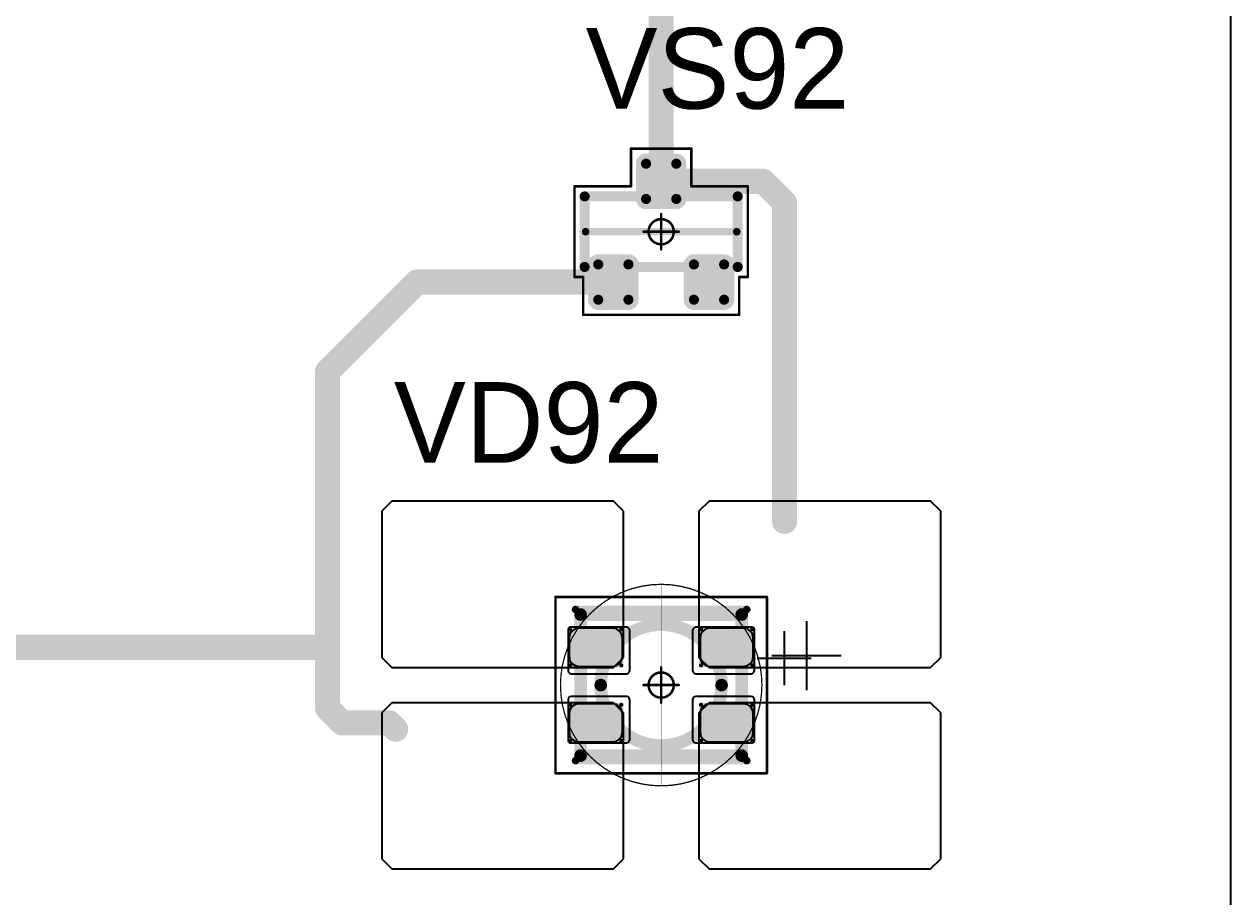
# Model space of a CAD drawing. Header units: millimetres. Extents: x 0 to 400, y 0 to 514.
# Drawn here: x 287.35 to 311.31, y 228.3 to 245.62 of the extents above; entities that cross this region are included whole.
import ezdxf

# ---------------------------------------------------------------- set-up
doc = ezdxf.new("R2010")
doc.units = ezdxf.units.MM
for name, color, linetype in [('Mechanical13', 56, 'Continuous'), ('Mechanical15', 56, 'Continuous'), ('Mechanical2', 216, 'Continuous'), ('TopLayer', 1, 'Continuous'), ('TopOverlay', 2, 'Continuous'), ('TopPaste', 8, 'Continuous'), ('TopSolder', 216, 'Continuous')]:
    doc.layers.add(name, color=color, linetype=linetype)

# ---------------------------------------------------------------- blocks, each defined once
blk = doc.blocks.new('SOT23_90')
at = {"layer": 'Mechanical13', "const_width": 0.2}
for points in [[(-0.7, 1.52), (0.7, 1.52)], [(-0.7, 1.52), (-0.7, -1.52)], [(0.7, 1.52), (0.7, -1.52)], [(-0.7, -1.52), (0.7, -1.52)]]:
    blk.add_lwpolyline(points, dxfattribs=at)
at = {"layer": 'Mechanical13', "const_width": 0.1}
for points in [[(-0.75, 1.52, 1), (-0.65, 1.52, 1)], [(-0.75, 1.52, 1), (-0.65, 1.52, 1)], [(0.65, 1.52, 1), (0.75, 1.52, 1)], [(0.65, 1.52, 1), (0.75, 1.52, 1)], [(-0.75, -1.52, 1), (-0.65, -1.52, 1)], [(-0.75, -1.52, 1), (-0.65, -1.52, 1)], [(0.65, -1.52, 1), (0.75, -1.52, 1)], [(0.65, -1.52, 1), (0.75, -1.52, 1)]]:
    blk.add_lwpolyline(points, format="xyb", close=True, dxfattribs=at)
at = {"layer": 'Mechanical15', "const_width": 0.05}
for points in [[(-0.9, 1.72), (-0.9, 1.55)], [(-0.9, 1.72), (0.9, 1.72)], [(0.9, 1.72), (0.9, 0.6)], [(-1.65, 1.55), (-1.65, -1.55)], [(-1.65, 1.55), (-0.9, 1.55)], [(0.9, 0.6), (1.65, 0.6)], [(1.65, 0.6), (1.65, -0.6)], [(0, 0.35), (0, -0.35)], [(-0.35, 0), (0.35, 0)], [(0.9, -0.6), (1.65, -0.6)], [(0.9, -0.6), (0.9, -1.72)], [(-1.65, -1.55), (-0.9, -1.55)], [(-0.9, -1.55), (-0.9, -1.72)], [(-0.9, -1.72), (0.9, -1.72)]]:
    blk.add_lwpolyline(points, dxfattribs=at)
at = {"layer": 'Mechanical15'}
for points, const_width in [([(-0.913, 1.72, 1), (-0.888, 1.72, 1)], 0.025), ([(-0.913, 1.72, 1), (-0.888, 1.72, 1)], 0.025), ([(0.888, 1.72, 1), (0.913, 1.72, 1)], 0.025), ([(0.888, 1.72, 1), (0.913, 1.72, 1)], 0.025), ([(-1.662, 1.55, 1), (-1.637, 1.55, 1)], 0.025), ([(-1.662, 1.55, 1), (-1.637, 1.55, 1)], 0.025), ([(-0.913, 1.55, 1), (-0.888, 1.55, 1)], 0.025), ([(-0.913, 1.55, 1), (-0.888, 1.55, 1)], 0.025), ([(0.888, 0.6, 1), (0.913, 0.6, 1)], 0.025), ([(0.888, 0.6, 1), (0.913, 0.6, 1)], 0.025), ([(1.637, 0.6, 1), (1.662, 0.6, 1)], 0.025), ([(1.637, 0.6, 1), (1.662, 0.6, 1)], 0.025), ([(0.25, 0, 1), (-0.25, 0, 1)], 0.05), ([(-0.012, 0.35, 1), (0.012, 0.35, 1)], 0.025), ([(-0.362, 0, 1), (-0.337, 0, 1)], 0.025), ([(-0.262, 0, 1), (-0.238, 0, 1)], 0.025), ([(0.238, 0, 1), (0.262, 0, 1)], 0.025), ([(0.337, 0, 1), (0.362, 0, 1)], 0.025), ([(-0.012, -0.35, 1), (0.012, -0.35, 1)], 0.025), ([(0.888, -0.6, 1), (0.913, -0.6, 1)], 0.025), ([(0.888, -0.6, 1), (0.913, -0.6, 1)], 0.025), ([(1.637, -0.6, 1), (1.662, -0.6, 1)], 0.025), ([(1.637, -0.6, 1), (1.662, -0.6, 1)], 0.025), ([(-1.662, -1.55, 1), (-1.637, -1.55, 1)], 0.025), ([(-1.662, -1.55, 1), (-1.637, -1.55, 1)], 0.025), ([(-0.913, -1.55, 1), (-0.888, -1.55, 1)], 0.025), ([(-0.913, -1.55, 1), (-0.888, -1.55, 1)], 0.025), ([(-0.913, -1.72, 1), (-0.888, -1.72, 1)], 0.025), ([(-0.913, -1.72, 1), (-0.888, -1.72, 1)], 0.025), ([(0.888, -1.72, 1), (0.913, -1.72, 1)], 0.025), ([(0.888, -1.72, 1), (0.913, -1.72, 1)], 0.025)]:
    blk.add_lwpolyline(points, format="xyb", close=True, dxfattribs=dict(at, const_width=const_width))
at = {"layer": 'TopLayer', "const_width": 0.1}
for points in [[(-1.4, 1.25, 1), (-1.3, 1.25, 1)], [(-0.7, 1.25, 1), (-0.6, 1.25, 1)], [(-1.4, 0.65, 1), (-1.3, 0.65, 1)], [(-0.7, 0.65, 1), (-0.6, 0.65, 1)], [(0.6, 0.3, 1), (0.7, 0.3, 1)], [(1.3, 0.3, 1), (1.4, 0.3, 1)], [(0.6, -0.3, 1), (0.7, -0.3, 1)], [(1.3, -0.3, 1), (1.4, -0.3, 1)], [(-1.4, -0.65, 1), (-1.3, -0.65, 1)], [(-0.7, -0.65, 1), (-0.6, -0.65, 1)], [(-1.4, -1.25, 1), (-1.3, -1.25, 1)], [(-0.7, -1.25, 1), (-0.6, -1.25, 1)]]:
    blk.add_lwpolyline(points, format="xyb", close=True, dxfattribs=at)
at = {"layer": 'TopLayer'}
for points in [[(-1.45, 1.25), (-1.45, 0.65), (-0.55, 1.25), (-0.55, 0.65)], [(-1.35, 1.35), (-1.35, 0.55), (-0.65, 1.35), (-0.65, 0.55)], [(0.55, 0.3), (0.55, -0.3), (1.45, 0.3), (1.45, -0.3)], [(0.65, 0.4), (0.65, -0.4), (1.35, 0.4), (1.35, -0.4)], [(-1.45, -0.65), (-1.45, -1.25), (-0.55, -0.65), (-0.55, -1.25)], [(-1.35, -0.55), (-1.35, -1.35), (-0.65, -0.55), (-0.65, -1.35)]]:
    blk.add_solid(points, dxfattribs=at)
at = {"layer": 'TopOverlay', "const_width": 0.15}
blk.add_lwpolyline([(0, 1.5), (0, -1.5)], dxfattribs=at)
at = {"layer": 'TopOverlay', "const_width": 0.075}
for points in [[(-0.038, 1.5, 1), (0.038, 1.5, 1)], [(-0.038, -1.5, 1), (0.038, -1.5, 1)]]:
    blk.add_lwpolyline(points, format="xyb", close=True, dxfattribs=at)
at = {"layer": 'TopPaste', "const_width": 0.075}
for points in [[(-1.387, 1.25, 1), (-1.313, 1.25, 1)], [(-0.687, 1.25, 1), (-0.613, 1.25, 1)], [(-1.387, 0.65, 1), (-1.313, 0.65, 1)], [(-0.687, 0.65, 1), (-0.613, 0.65, 1)], [(0.613, 0.3, 1), (0.687, 0.3, 1)], [(1.313, 0.3, 1), (1.387, 0.3, 1)], [(0.613, -0.3, 1), (0.687, -0.3, 1)], [(1.313, -0.3, 1), (1.387, -0.3, 1)], [(-1.387, -0.65, 1), (-1.313, -0.65, 1)], [(-0.687, -0.65, 1), (-0.613, -0.65, 1)], [(-1.387, -1.25, 1), (-1.313, -1.25, 1)], [(-0.687, -1.25, 1), (-0.613, -1.25, 1)]]:
    blk.add_lwpolyline(points, format="xyb", close=True, dxfattribs=at)
at = {"layer": 'TopPaste'}
for points in [[(-1.425, 1.25), (-1.425, 0.65), (-0.575, 1.25), (-0.575, 0.65)], [(-1.35, 1.325), (-1.35, 0.575), (-0.65, 1.325), (-0.65, 0.575)], [(0.575, 0.3), (0.575, -0.3), (1.425, 0.3), (1.425, -0.3)], [(0.65, 0.375), (0.65, -0.375), (1.35, 0.375), (1.35, -0.375)], [(-1.425, -0.65), (-1.425, -1.25), (-0.575, -0.65), (-0.575, -1.25)], [(-1.35, -0.575), (-1.35, -1.325), (-0.65, -0.575), (-0.65, -1.325)]]:
    blk.add_solid(points, dxfattribs=at)
at = {"layer": 'TopSolder', "const_width": 0.202}
for points in [[(-1.451, 1.25, 1), (-1.249, 1.25, 1)], [(-0.751, 1.25, 1), (-0.549, 1.25, 1)], [(-1.451, 0.65, 1), (-1.249, 0.65, 1)], [(-0.751, 0.65, 1), (-0.549, 0.65, 1)], [(0.549, 0.3, 1), (0.751, 0.3, 1)], [(1.249, 0.3, 1), (1.451, 0.3, 1)], [(0.549, -0.3, 1), (0.751, -0.3, 1)], [(1.249, -0.3, 1), (1.451, -0.3, 1)], [(-1.451, -0.65, 1), (-1.249, -0.65, 1)], [(-0.751, -0.65, 1), (-0.549, -0.65, 1)], [(-1.451, -1.25, 1), (-1.249, -1.25, 1)], [(-0.751, -1.25, 1), (-0.549, -1.25, 1)]]:
    blk.add_lwpolyline(points, format="xyb", close=True, dxfattribs=at)
at = {"layer": 'TopSolder'}
for points in [[(-1.35, 1.452), (-1.35, 0.448), (-0.65, 1.452), (-0.65, 0.448)], [(-1.552, 1.25), (-1.552, 0.65), (-0.448, 1.25), (-0.448, 0.65)], [(0.65, 0.502), (0.65, -0.502), (1.35, 0.502), (1.35, -0.502)], [(0.448, 0.3), (0.448, -0.3), (1.552, 0.3), (1.552, -0.3)], [(-1.35, -0.448), (-1.35, -1.452), (-0.65, -0.448), (-0.65, -1.452)], [(-1.552, -0.65), (-1.552, -1.25), (-0.448, -0.65), (-0.448, -1.25)]]:
    blk.add_solid(points, dxfattribs=at)
blk = doc.blocks.new('E65F_263')
at = {"layer": 'Mechanical13'}
for p, q in [((2.441, 1.071), (2.441, 0)), ((1.905, 0.536), (2.976, 0.536))]:
    blk.add_line(p, q, dxfattribs=at)
at = {"layer": 'Mechanical13', "const_width": 0.25}
for points in [[(-1.6, -1.4), (-1.6, 1.4)], [(-1.6, 1.4), (1.6, 1.4)], [(1.6, -1.4), (1.6, 1.4)], [(-1.6, -1.4), (1.6, -1.4)]]:
    blk.add_lwpolyline(points, dxfattribs=at)
at = {"layer": 'Mechanical13'}
for points, const_width in [([(-1.663, 1.4, 1), (-1.538, 1.4, 1)], 0.125), ([(-1.663, 1.4, 1), (-1.538, 1.4, 1)], 0.125), ([(1.537, 1.4, 1), (1.662, 1.4, 1)], 0.125), ([(1.537, 1.4, 1), (1.662, 1.4, 1)], 0.125), ([(1.2, 0, 1), (-1.2, 0, 1)], 0.25), ([(-1.263, 0, 1), (-1.138, 0, 1)], 0.125), ([(1.137, 0, 1), (1.262, 0, 1)], 0.125), ([(-1.663, -1.4, 1), (-1.538, -1.4, 1)], 0.125), ([(-1.663, -1.4, 1), (-1.538, -1.4, 1)], 0.125), ([(1.537, -1.4, 1), (1.662, -1.4, 1)], 0.125), ([(1.537, -1.4, 1), (1.662, -1.4, 1)], 0.125)]:
    blk.add_lwpolyline(points, format="xyb", close=True, dxfattribs=dict(at, const_width=const_width))
at = {"layer": 'Mechanical15', "const_width": 0.05}
for points in [[(-2.1, 1.75), (2.1, 1.75)], [(-2.1, -1.75), (-2.1, 1.75)], [(2.1, -1.75), (2.1, 1.75)], [(0, -0.35), (0, 0.35)], [(0, -0.35), (0, 0.35)], [(-0.35, 0), (0.35, 0)], [(-0.35, 0), (0.35, 0)], [(-2.1, -1.75), (2.1, -1.75)]]:
    blk.add_lwpolyline(points, dxfattribs=at)
at = {"layer": 'Mechanical15'}
for points, const_width in [([(-2.113, 1.75, 1), (-2.088, 1.75, 1)], 0.025), ([(-2.113, 1.75, 1), (-2.088, 1.75, 1)], 0.025), ([(2.087, 1.75, 1), (2.112, 1.75, 1)], 0.025), ([(2.087, 1.75, 1), (2.112, 1.75, 1)], 0.025), ([(0.25, 0, 1), (-0.25, 0, 1)], 0.05), ([(0.25, 0, 1), (-0.25, 0, 1)], 0.05), ([(-0.013, 0.35, 1), (0.012, 0.35, 1)], 0.025), ([(-0.013, 0.35, 1), (0.012, 0.35, 1)], 0.025), ([(-0.363, 0, 1), (-0.338, 0, 1)], 0.025), ([(-0.363, 0, 1), (-0.338, 0, 1)], 0.025), ([(-0.263, 0, 1), (-0.238, 0, 1)], 0.025), ([(-0.263, 0, 1), (-0.238, 0, 1)], 0.025), ([(0.237, 0, 1), (0.262, 0, 1)], 0.025), ([(0.237, 0, 1), (0.262, 0, 1)], 0.025), ([(0.337, 0, 1), (0.362, 0, 1)], 0.025), ([(0.337, 0, 1), (0.362, 0, 1)], 0.025), ([(-0.013, -0.35, 1), (0.012, -0.35, 1)], 0.025), ([(-0.013, -0.35, 1), (0.012, -0.35, 1)], 0.025), ([(-2.113, -1.75, 1), (-2.088, -1.75, 1)], 0.025), ([(-2.113, -1.75, 1), (-2.088, -1.75, 1)], 0.025), ([(2.087, -1.75, 1), (2.112, -1.75, 1)], 0.025), ([(2.087, -1.75, 1), (2.112, -1.75, 1)], 0.025)]:
    blk.add_lwpolyline(points, format="xyb", close=True, dxfattribs=dict(at, const_width=const_width))
at = {"layer": 'TopLayer'}
for p, q in [((-5.35, 3.65), (-5.55, 3.45)), ((-0.95, 3.65), (-5.35, 3.65)), ((-5.35, 3.65), (-5.35, 3.65)), ((-0.75, 3.45), (-0.95, 3.65)), ((0.95, 3.65), (0.75, 3.45)), ((5.35, 3.65), (0.95, 3.65)), ((0.95, 3.65), (0.95, 3.65)), ((5.55, 3.45), (5.35, 3.65)), ((-5.55, 3.45), (-5.55, 3.45)), ((-5.55, 3.45), (-5.55, 0.55)), ((-0.75, 0.55), (-0.75, 3.45)), ((0.75, 3.45), (0.75, 3.45)), ((0.75, 3.45), (0.75, 0.55)), ((5.55, 0.55), (5.55, 3.45)), ((-5.55, 0.55), (-5.35, 0.35)), ((-0.95, 0.35), (-0.75, 0.55)), ((0.75, 0.55), (0.95, 0.35)), ((5.35, 0.35), (5.55, 0.55)), ((-5.35, 0.35), (-0.95, 0.35)), ((0.95, 0.35), (5.35, 0.35)), ((-5.35, -0.35), (-5.55, -0.55)), ((-0.95, -0.35), (-5.35, -0.35)), ((-5.35, -0.35), (-5.35, -0.35)), ((-0.75, -0.55), (-0.95, -0.35)), ((0.95, -0.35), (0.75, -0.55)), ((5.35, -0.35), (0.95, -0.35)), ((0.95, -0.35), (0.95, -0.35)), ((5.55, -0.55), (5.35, -0.35)), ((-5.55, -0.55), (-5.55, -0.55)), ((-5.55, -0.55), (-5.55, -3.45)), ((-0.75, -3.45), (-0.75, -0.55)), ((0.75, -0.55), (0.75, -0.55)), ((0.75, -0.55), (0.75, -3.45)), ((5.55, -3.45), (5.55, -0.55)), ((-5.55, -3.45), (-5.35, -3.65)), ((-0.95, -3.65), (-0.75, -3.45)), ((0.75, -3.45), (0.95, -3.65)), ((5.35, -3.65), (5.55, -3.45)), ((-5.35, -3.65), (-0.95, -3.65)), ((0.95, -3.65), (5.35, -3.65))]:
    blk.add_line(p, q, dxfattribs=at)
at = {"layer": 'TopLayer', "const_width": 0.04}
for points in [[(-1.83, 1.11, 1), (-1.79, 1.11, 1)], [(-0.81, 1.11, 1), (-0.77, 1.11, 1)], [(0.77, 1.11, 1), (0.81, 1.11, 1)], [(1.79, 1.11, 1), (1.83, 1.11, 1)], [(-1.83, 0.39, 1), (-1.79, 0.39, 1)], [(-0.81, 0.39, 1), (-0.77, 0.39, 1)], [(0.77, 0.39, 1), (0.81, 0.39, 1)], [(1.79, 0.39, 1), (1.83, 0.39, 1)], [(-1.83, -0.39, 1), (-1.79, -0.39, 1)], [(-0.81, -0.39, 1), (-0.77, -0.39, 1)], [(0.77, -0.39, 1), (0.81, -0.39, 1)], [(1.79, -0.39, 1), (1.83, -0.39, 1)], [(-1.83, -1.11, 1), (-1.79, -1.11, 1)], [(-0.81, -1.11, 1), (-0.77, -1.11, 1)], [(0.77, -1.11, 1), (0.81, -1.11, 1)], [(1.79, -1.11, 1), (1.83, -1.11, 1)]]:
    blk.add_lwpolyline(points, format="xyb", close=True, dxfattribs=at)
at = {"layer": 'TopLayer'}
for points in [[(-1.85, 1.11), (-1.85, 0.39), (-0.75, 1.11), (-0.75, 0.39)], [(-1.81, 1.15), (-1.81, 0.35), (-0.79, 1.15), (-0.79, 0.35)], [(0.75, 1.11), (0.75, 0.39), (1.85, 1.11), (1.85, 0.39)], [(0.79, 1.15), (0.79, 0.35), (1.81, 1.15), (1.81, 0.35)], [(-1.85, -0.39), (-1.85, -1.11), (-0.75, -0.39), (-0.75, -1.11)], [(-1.81, -0.35), (-1.81, -1.15), (-0.79, -0.35), (-0.79, -1.15)], [(0.75, -0.39), (0.75, -1.11), (1.85, -0.39), (1.85, -1.11)], [(0.79, -0.35), (0.79, -1.15), (1.81, -0.35), (1.81, -1.15)]]:
    blk.add_solid(points, dxfattribs=at)
at = {"layer": 'TopOverlay'}
for p, q in [((2.886, 1.271), (2.886, -0.1)), ((2.2, 0.586), (3.571, 0.586))]:
    blk.add_line(p, q, dxfattribs=at)
at = {"layer": 'TopOverlay', "const_width": 0.15}
for points in [[(-1.7, 1.5), (1.7, 1.5)], [(-1.7, -1.5), (1.7, -1.5)]]:
    blk.add_lwpolyline(points, dxfattribs=at)
at = {"layer": 'TopOverlay', "const_width": 0.075}
for points in [[(-1.738, 1.5, 1), (-1.663, 1.5, 1)], [(1.662, 1.5, 1), (1.737, 1.5, 1)], [(-1.738, -1.5, 1), (-1.663, -1.5, 1)], [(1.662, -1.5, 1), (1.737, -1.5, 1)]]:
    blk.add_lwpolyline(points, format="xyb", close=True, dxfattribs=at)
at = {"layer": 'TopPaste'}
for p, q in [((-1.814, 1.011), (-1.829, 0.938)), ((-1.773, 1.073), (-1.814, 1.011)), ((-1.711, 1.114), (-1.773, 1.073)), ((-1.638, 1.129), (-1.711, 1.114)), ((-0.963, 1.129), (-1.638, 1.129)), ((-0.889, 1.114), (-0.963, 1.129)), ((-0.827, 1.073), (-0.889, 1.114)), ((-0.786, 1.011), (-0.827, 1.073)), ((-0.771, 0.938), (-0.786, 1.011)), ((0.786, 1.011), (0.771, 0.938)), ((0.827, 1.073), (0.786, 1.011)), ((0.889, 1.114), (0.827, 1.073)), ((0.962, 1.129), (0.889, 1.114)), ((1.637, 1.129), (0.962, 1.129)), ((1.711, 1.114), (1.637, 1.129)), ((1.773, 1.073), (1.711, 1.114)), ((1.814, 1.011), (1.773, 1.073)), ((1.829, 0.938), (1.814, 1.011)), ((-1.829, 0.938), (-1.829, 0.563)), ((-0.771, 0.563), (-0.771, 0.938)), ((0.771, 0.938), (0.771, 0.563)), ((1.829, 0.563), (1.829, 0.938)), ((-1.829, 0.563), (-1.814, 0.489)), ((-1.814, 0.489), (-1.773, 0.427)), ((-0.827, 0.427), (-0.786, 0.489)), ((-0.786, 0.489), (-0.771, 0.563)), ((0.771, 0.563), (0.786, 0.489)), ((0.786, 0.489), (0.827, 0.427)), ((1.773, 0.427), (1.814, 0.489)), ((1.814, 0.489), (1.829, 0.563)), ((-1.773, 0.427), (-1.711, 0.386)), ((-1.711, 0.386), (-1.638, 0.371)), ((-1.638, 0.371), (-0.963, 0.371)), ((-0.963, 0.371), (-0.889, 0.386)), ((-0.889, 0.386), (-0.827, 0.427)), ((0.827, 0.427), (0.889, 0.386)), ((0.889, 0.386), (0.962, 0.371)), ((0.962, 0.371), (1.637, 0.371)), ((1.637, 0.371), (1.711, 0.386)), ((1.711, 0.386), (1.773, 0.427)), ((-1.773, -0.427), (-1.814, -0.489)), ((-1.711, -0.386), (-1.773, -0.427)), ((-1.638, -0.371), (-1.711, -0.386)), ((-0.963, -0.371), (-1.638, -0.371)), ((-0.889, -0.386), (-0.963, -0.371)), ((-0.827, -0.427), (-0.889, -0.386)), ((-0.786, -0.489), (-0.827, -0.427)), ((0.827, -0.427), (0.786, -0.489)), ((0.889, -0.386), (0.827, -0.427)), ((0.962, -0.371), (0.889, -0.386)), ((1.637, -0.371), (0.962, -0.371)), ((1.711, -0.386), (1.637, -0.371)), ((1.773, -0.427), (1.711, -0.386)), ((1.814, -0.489), (1.773, -0.427)), ((-1.814, -0.489), (-1.829, -0.563)), ((-1.829, -0.563), (-1.829, -0.938)), ((-0.771, -0.563), (-0.786, -0.489)), ((-0.771, -0.938), (-0.771, -0.563)), ((0.786, -0.489), (0.771, -0.563)), ((0.771, -0.563), (0.771, -0.938)), ((1.829, -0.563), (1.814, -0.489)), ((1.829, -0.938), (1.829, -0.563)), ((-1.829, -0.938), (-1.814, -1.011)), ((-0.786, -1.011), (-0.771, -0.938)), ((0.771, -0.938), (0.786, -1.011)), ((1.814, -1.011), (1.829, -0.938)), ((-1.814, -1.011), (-1.773, -1.073)), ((-1.773, -1.073), (-1.711, -1.114)), ((-1.711, -1.114), (-1.638, -1.129)), ((-1.638, -1.129), (-0.963, -1.129)), ((-0.963, -1.129), (-0.889, -1.114)), ((-0.889, -1.114), (-0.827, -1.073)), ((-0.827, -1.073), (-0.786, -1.011)), ((0.786, -1.011), (0.827, -1.073)), ((0.827, -1.073), (0.889, -1.114)), ((0.889, -1.114), (0.962, -1.129)), ((0.962, -1.129), (1.637, -1.129)), ((1.637, -1.129), (1.711, -1.114)), ((1.711, -1.114), (1.773, -1.073)), ((1.773, -1.073), (1.814, -1.011))]:
    blk.add_line(p, q, dxfattribs=at)
at = {"layer": 'TopSolder'}
for p, q in [((-1.842, 1.129), (-1.85, 1.111)), ((-1.85, 1.111), (-1.85, 1.101)), ((-1.85, 1.101), (-1.85, 1.101)), ((-1.85, 1.101), (-1.85, 0.301)), ((-1.828, 1.143), (-1.842, 1.129)), ((-1.81, 1.151), (-1.828, 1.143)), ((-1.8, 1.151), (-1.81, 1.151)), ((-0.7, 1.151), (-1.8, 1.151)), ((-0.685, 1.151), (-0.7, 1.151)), ((-0.7, 1.151), (-0.7, 1.151)), ((-0.658, 1.139), (-0.685, 1.151)), ((-0.636, 1.118), (-0.658, 1.139)), ((-0.625, 1.09), (-0.636, 1.118)), ((-0.625, 1.076), (-0.625, 1.09)), ((-0.625, 0.301), (-0.625, 1.076)), ((0.636, 1.118), (0.625, 1.09)), ((0.625, 1.09), (0.625, 1.076)), ((0.625, 1.076), (0.625, 1.076)), ((0.625, 1.076), (0.625, 0.301)), ((0.657, 1.139), (0.636, 1.118)), ((0.685, 1.151), (0.657, 1.139)), ((0.7, 1.151), (0.685, 1.151)), ((1.8, 1.151), (0.7, 1.151)), ((1.81, 1.151), (1.8, 1.151)), ((1.8, 1.151), (1.8, 1.151)), ((1.828, 1.143), (1.81, 1.151)), ((1.842, 1.129), (1.828, 1.143)), ((1.85, 1.111), (1.842, 1.129)), ((1.85, 1.101), (1.85, 1.111)), ((1.85, 0.301), (1.85, 1.101)), ((-1.85, 0.301), (-1.85, 0.286)), ((-1.85, 0.286), (-1.839, 0.258)), ((-1.839, 0.258), (-1.818, 0.237)), ((-0.658, 0.237), (-0.636, 0.258)), ((-0.636, 0.258), (-0.625, 0.286)), ((-0.625, 0.286), (-0.625, 0.301)), ((-0.625, 0.301), (-0.625, 0.301)), ((0.625, 0.301), (0.625, 0.286)), ((0.625, 0.286), (0.636, 0.258)), ((0.636, 0.258), (0.657, 0.237)), ((1.817, 0.237), (1.839, 0.258)), ((1.839, 0.258), (1.85, 0.286)), ((1.85, 0.286), (1.85, 0.301)), ((1.85, 0.301), (1.85, 0.301)), ((-1.818, 0.237), (-1.79, 0.226)), ((-1.79, 0.226), (-1.775, 0.226)), ((-1.775, 0.226), (-1.775, 0.226)), ((-1.775, 0.226), (-0.7, 0.226)), ((-0.7, 0.226), (-0.685, 0.226)), ((-0.685, 0.226), (-0.658, 0.237)), ((0.657, 0.237), (0.685, 0.226)), ((0.685, 0.226), (0.7, 0.226)), ((0.7, 0.226), (0.7, 0.226)), ((0.7, 0.226), (1.775, 0.226)), ((1.775, 0.226), (1.79, 0.226)), ((1.79, 0.226), (1.817, 0.237)), ((-1.818, -0.236), (-1.839, -0.257)), ((-1.79, -0.224), (-1.818, -0.236)), ((-1.775, -0.224), (-1.79, -0.224)), ((-0.7, -0.224), (-1.775, -0.224)), ((-0.685, -0.224), (-0.7, -0.224)), ((-0.7, -0.224), (-0.7, -0.224)), ((-0.658, -0.236), (-0.685, -0.224)), ((-0.636, -0.257), (-0.658, -0.236)), ((0.657, -0.236), (0.636, -0.257)), ((0.685, -0.224), (0.657, -0.236)), ((0.7, -0.224), (0.685, -0.224)), ((1.775, -0.224), (0.7, -0.224)), ((1.79, -0.224), (1.775, -0.224)), ((1.775, -0.224), (1.775, -0.224)), ((1.817, -0.236), (1.79, -0.224)), ((1.839, -0.257), (1.817, -0.236)), ((-1.839, -0.257), (-1.85, -0.285)), ((-1.85, -0.285), (-1.85, -0.299)), ((-1.85, -0.299), (-1.85, -0.299)), ((-1.85, -0.299), (-1.85, -1.099)), ((-0.625, -0.285), (-0.636, -0.257)), ((-0.625, -0.299), (-0.625, -0.285)), ((-0.625, -1.074), (-0.625, -0.299)), ((0.636, -0.257), (0.625, -0.285)), ((0.625, -0.285), (0.625, -0.299)), ((0.625, -0.299), (0.625, -0.299)), ((0.625, -0.299), (0.625, -1.074)), ((1.85, -0.285), (1.839, -0.257)), ((1.85, -0.299), (1.85, -0.285)), ((1.85, -1.099), (1.85, -0.299)), ((-1.85, -1.099), (-1.85, -1.109)), ((-1.85, -1.109), (-1.842, -1.128)), ((-1.842, -1.128), (-1.828, -1.142)), ((-1.828, -1.142), (-1.81, -1.149)), ((-1.81, -1.149), (-1.8, -1.149)), ((-1.8, -1.149), (-0.7, -1.149)), ((-1.8, -1.149), (-1.8, -1.149)), ((-0.7, -1.149), (-0.685, -1.149)), ((-0.685, -1.149), (-0.658, -1.138)), ((-0.658, -1.138), (-0.636, -1.117)), ((-0.636, -1.117), (-0.625, -1.089)), ((-0.625, -1.089), (-0.625, -1.074)), ((-0.625, -1.074), (-0.625, -1.074)), ((0.625, -1.074), (0.625, -1.089)), ((0.625, -1.089), (0.636, -1.117)), ((0.636, -1.117), (0.657, -1.138)), ((0.657, -1.138), (0.685, -1.149)), ((0.685, -1.149), (0.7, -1.149)), ((0.7, -1.149), (1.8, -1.149)), ((0.7, -1.149), (0.7, -1.149)), ((1.8, -1.149), (1.81, -1.149)), ((1.81, -1.149), (1.828, -1.142)), ((1.828, -1.142), (1.842, -1.128)), ((1.842, -1.128), (1.85, -1.109)), ((1.85, -1.109), (1.85, -1.099)), ((1.85, -1.099), (1.85, -1.099))]:
    blk.add_line(p, q, dxfattribs=at)

msp = doc.modelspace()

# ---------------------------------------------------------------- linework, layer by layer
at = {"layer": 'Mechanical2'}
for points, const_width in [([(302, 232.5, 1), (298, 232.5, 1)], 0.0254), ([(300, 234.5, 1), (300, 234.5, 1)], 0.0005), ([(297.994, 232.5, 1), (298.006, 232.5, 1)], 0.0127), ([(298, 232.5, 1), (298, 232.5, 1)], 0.0005), ([(301.994, 232.5, 1), (302.006, 232.5, 1)], 0.0127), ([(302, 232.5, 1), (302, 232.5, 1)], 0.0005), ([(300, 230.5, 1), (300, 230.5, 1)], 0.0005)]:
    msp.add_lwpolyline(points, format="xyb", close=True, dxfattribs=dict(at, const_width=const_width))
at = {"layer": 'Mechanical2', "const_width": 0.001}
for points in [[(300, 230.5), (300, 234.5)], [(298, 232.5), (302, 232.5)]]:
    msp.add_lwpolyline(points, dxfattribs=at)
at = {"layer": 'TopLayer'}
msp.add_line((311.312, 142.85), (311.312, 455.236), dxfattribs=at)
at = {"layer": 'TopLayer', "const_width": 0.5}
for points in [[(300, 242.5), (300, 245.925)], [(300, 242.5), (302.025, 242.5)], [(302.025, 242.5), (302.45, 242.075)], [(302.45, 235.75), (302.45, 242.075)], [(293.375, 238.725), (295.15, 240.5)], [(295.15, 240.5), (299.05, 240.5)], [(293.375, 233.25), (293.375, 238.725)], [(281.3, 233.25), (293.375, 233.25)], [(293.375, 232.043), (293.375, 233.25)], [(293.375, 232.043), (293.668, 231.75)], [(293.668, 231.75), (294.6, 231.75)], [(294.6, 231.75), (294.725, 231.625)]]:
    msp.add_lwpolyline(points, dxfattribs=at)
at = {"layer": 'TopLayer', "const_width": 0.25}
for points in [[(299.875, 242.5, 1), (300.125, 242.5, 1)], [(299.875, 242.5, 1), (300.125, 242.5, 1)], [(301.9, 242.5, 1), (302.15, 242.5, 1)], [(301.9, 242.5, 1), (302.15, 242.5, 1)], [(302.325, 242.075, 1), (302.575, 242.075, 1)], [(302.325, 242.075, 1), (302.575, 242.075, 1)], [(295.025, 240.5, 1), (295.275, 240.5, 1)], [(295.025, 240.5, 1), (295.275, 240.5, 1)], [(298.925, 240.5, 1), (299.175, 240.5, 1)], [(293.25, 238.725, 1), (293.5, 238.725, 1)], [(293.25, 238.725, 1), (293.5, 238.725, 1)], [(302.325, 235.75, 1), (302.575, 235.75, 1)], [(293.25, 233.25, 1), (293.5, 233.25, 1)], [(293.25, 233.25, 1), (293.5, 233.25, 1)], [(293.25, 233.25, 1), (293.5, 233.25, 1)], [(293.25, 232.043, 1), (293.5, 232.043, 1)], [(293.25, 232.043, 1), (293.5, 232.043, 1)], [(293.543, 231.75, 1), (293.793, 231.75, 1)], [(293.543, 231.75, 1), (293.793, 231.75, 1)], [(294.475, 231.75, 1), (294.725, 231.75, 1)], [(294.475, 231.75, 1), (294.725, 231.75, 1)], [(294.6, 231.625, 1), (294.85, 231.625, 1)]]:
    msp.add_lwpolyline(points, format="xyb", close=True, dxfattribs=at)

# ---------------------------------------------------------------- block references
for name, p, rotation in [('SOT23_90', (300, 241.5), 90), ('E65F_263', (300, 232.5), 360)]:
    msp.add_blockref(name, p, dxfattribs=dict(rotation=rotation))

# ---------------------------------------------------------------- texts
at = {"layer": 'TopOverlay'}
for s, p in [('VS92', (298.501, 243.942)), ('VD92', (294.693, 236.914))]:
    msp.add_text(s, height=1.6, dxfattribs=at).set_placement(p)

doc.saveas('drawing.dxf')
